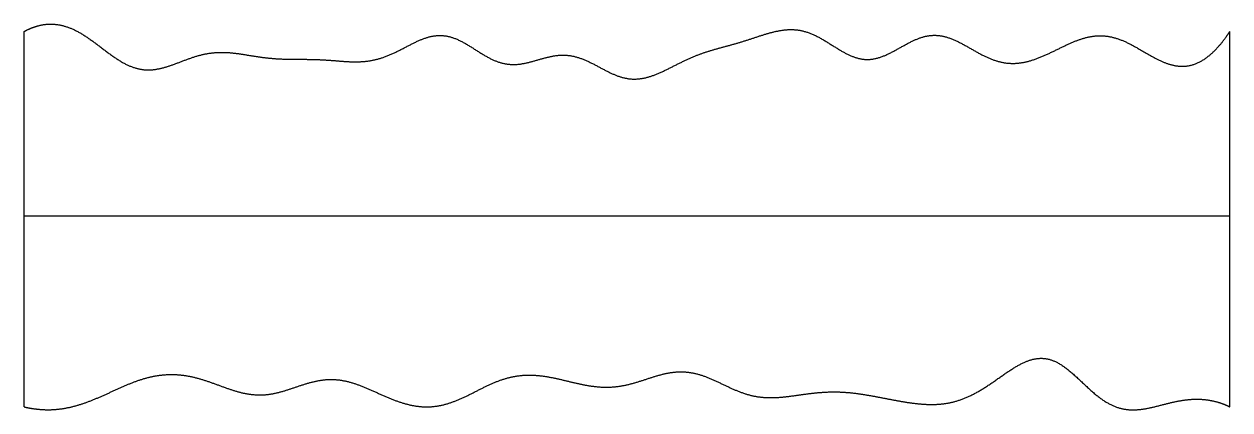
# Model space of a CAD drawing. Header units: millimetres. Extents: x 0 to 10, y -0.1 to 3.1.
import ezdxf

# ---------------------------------------------------------------- set-up
doc = ezdxf.new("R2010")
doc.units = ezdxf.units.MM
doc.layers.get('0').update_dxf_attribs({"linetype": 'CONTINUOUS'})

msp = doc.modelspace()

# ---------------------------------------------------------------- linework, layer by layer
for points in [[(0, 3.055), (0.021, 3.067), (0.064, 3.087), (0.127, 3.11), (0.211, 3.123), (0.312, 3.112), (0.412, 3.076), (0.51, 3.019), (0.606, 2.948), (0.702, 2.873), (0.798, 2.805), (0.894, 2.756), (0.991, 2.732), (1.09, 2.736), (1.189, 2.762), (1.291, 2.801), (1.392, 2.841), (1.495, 2.871), (1.597, 2.885), (1.699, 2.883), (1.801, 2.869), (1.903, 2.851), (2.005, 2.836), (2.107, 2.827), (2.209, 2.825), (2.311, 2.825), (2.413, 2.824), (2.515, 2.819), (2.618, 2.81), (2.72, 2.802), (2.822, 2.803), (2.924, 2.82), (3.025, 2.855), (3.127, 2.905), (3.227, 2.96), (3.327, 3.006), (3.426, 3.029), (3.524, 3.021), (3.621, 2.981), (3.718, 2.921), (3.816, 2.856), (3.914, 2.803), (4.014, 2.777), (4.115, 2.78), (4.218, 2.806), (4.32, 2.839), (4.422, 2.862), (4.523, 2.863), (4.623, 2.835), (4.723, 2.787), (4.821, 2.731), (4.92, 2.683), (5.019, 2.656), (5.119, 2.659), (5.219, 2.687), (5.319, 2.733), (5.42, 2.786), (5.52, 2.835), (5.62, 2.875), (5.719, 2.906), (5.819, 2.932), (5.919, 2.959), (6.02, 2.991), (6.122, 3.026), (6.225, 3.057), (6.327, 3.075), (6.429, 3.072), (6.529, 3.042), (6.629, 2.989), (6.727, 2.924), (6.824, 2.864), (6.922, 2.824), (7.02, 2.816), (7.118, 2.842), (7.218, 2.893), (7.317, 2.952), (7.417, 3.003), (7.516, 3.03), (7.615, 3.024), (7.714, 2.99), (7.813, 2.936), (7.913, 2.876), (8.013, 2.825), (8.115, 2.793), (8.217, 2.785), (8.319, 2.801), (8.421, 2.836), (8.524, 2.884), (8.625, 2.935), (8.726, 2.982), (8.827, 3.014), (8.927, 3.026), (9.026, 3.013), (9.125, 2.978), (9.223, 2.925), (9.321, 2.866), (9.419, 2.812), (9.516, 2.773), (9.613, 2.759), (9.71, 2.777), (9.807, 2.829), (9.884, 2.901), (9.942, 2.971), (9.981, 3.026), (10, 3.055)], [(0, -0.055), (0, 0.069), (0, 0.318), (0, 0.691), (0, 1.189), (0, 1.811), (0, 2.309), (0, 2.682), (0, 2.931), (0, 3.055)], [(10, -0.055), (10, 0.069), (10, 0.318), (10, 0.691), (10, 1.189), (10, 1.811), (10, 2.309), (10, 2.682), (10, 2.931), (10, 3.055)], [(0, 1.527), (0.4, 1.527), (1.2, 1.527), (2.4, 1.527), (4, 1.527), (6, 1.527), (7.6, 1.527), (8.8, 1.527), (9.6, 1.527), (10, 1.527)], [(0, -0.055), (0.021, -0.06), (0.063, -0.069), (0.125, -0.077), (0.207, -0.082), (0.308, -0.074), (0.408, -0.054), (0.507, -0.023), (0.605, 0.016), (0.703, 0.06), (0.801, 0.106), (0.899, 0.148), (0.998, 0.183), (1.099, 0.206), (1.201, 0.217), (1.303, 0.212), (1.405, 0.194), (1.506, 0.164), (1.607, 0.127), (1.708, 0.089), (1.808, 0.058), (1.908, 0.042), (2.008, 0.042), (2.108, 0.061), (2.209, 0.093), (2.309, 0.129), (2.41, 0.159), (2.51, 0.176), (2.609, 0.173), (2.708, 0.152), (2.808, 0.116), (2.908, 0.071), (3.009, 0.024), (3.111, -0.016), (3.213, -0.045), (3.315, -0.059), (3.416, -0.054), (3.515, -0.031), (3.614, 0.007), (3.712, 0.055), (3.809, 0.106), (3.906, 0.152), (4.005, 0.187), (4.105, 0.207), (4.206, 0.212), (4.308, 0.202), (4.411, 0.182), (4.513, 0.157), (4.615, 0.132), (4.717, 0.113), (4.818, 0.105), (4.919, 0.11), (5.02, 0.13), (5.121, 0.161), (5.222, 0.196), (5.323, 0.225), (5.423, 0.24), (5.523, 0.235), (5.622, 0.21), (5.72, 0.169), (5.819, 0.12), (5.917, 0.074), (6.017, 0.039), (6.118, 0.021), (6.219, 0.019), (6.321, 0.028), (6.423, 0.043), (6.525, 0.058), (6.627, 0.068), (6.729, 0.071), (6.83, 0.066), (6.931, 0.054), (7.033, 0.036), (7.134, 0.017), (7.236, -0.003), (7.337, -0.021), (7.437, -0.033), (7.537, -0.038), (7.637, -0.031), (7.736, -0.01), (7.835, 0.028), (7.935, 0.082), (8.035, 0.148), (8.135, 0.221), (8.234, 0.287), (8.333, 0.336), (8.429, 0.356), (8.524, 0.341), (8.616, 0.29), (8.708, 0.214), (8.799, 0.125), (8.891, 0.039), (8.985, -0.029), (9.083, -0.071), (9.182, -0.085), (9.285, -0.076), (9.388, -0.052), (9.493, -0.023), (9.597, 0), (9.7, 0.012), (9.801, 0.009), (9.882, -0.008), (9.941, -0.028), (9.98, -0.045), (10, -0.055)]]:
    msp.add_open_spline(points, degree=5)

doc.saveas('drawing.dxf')
